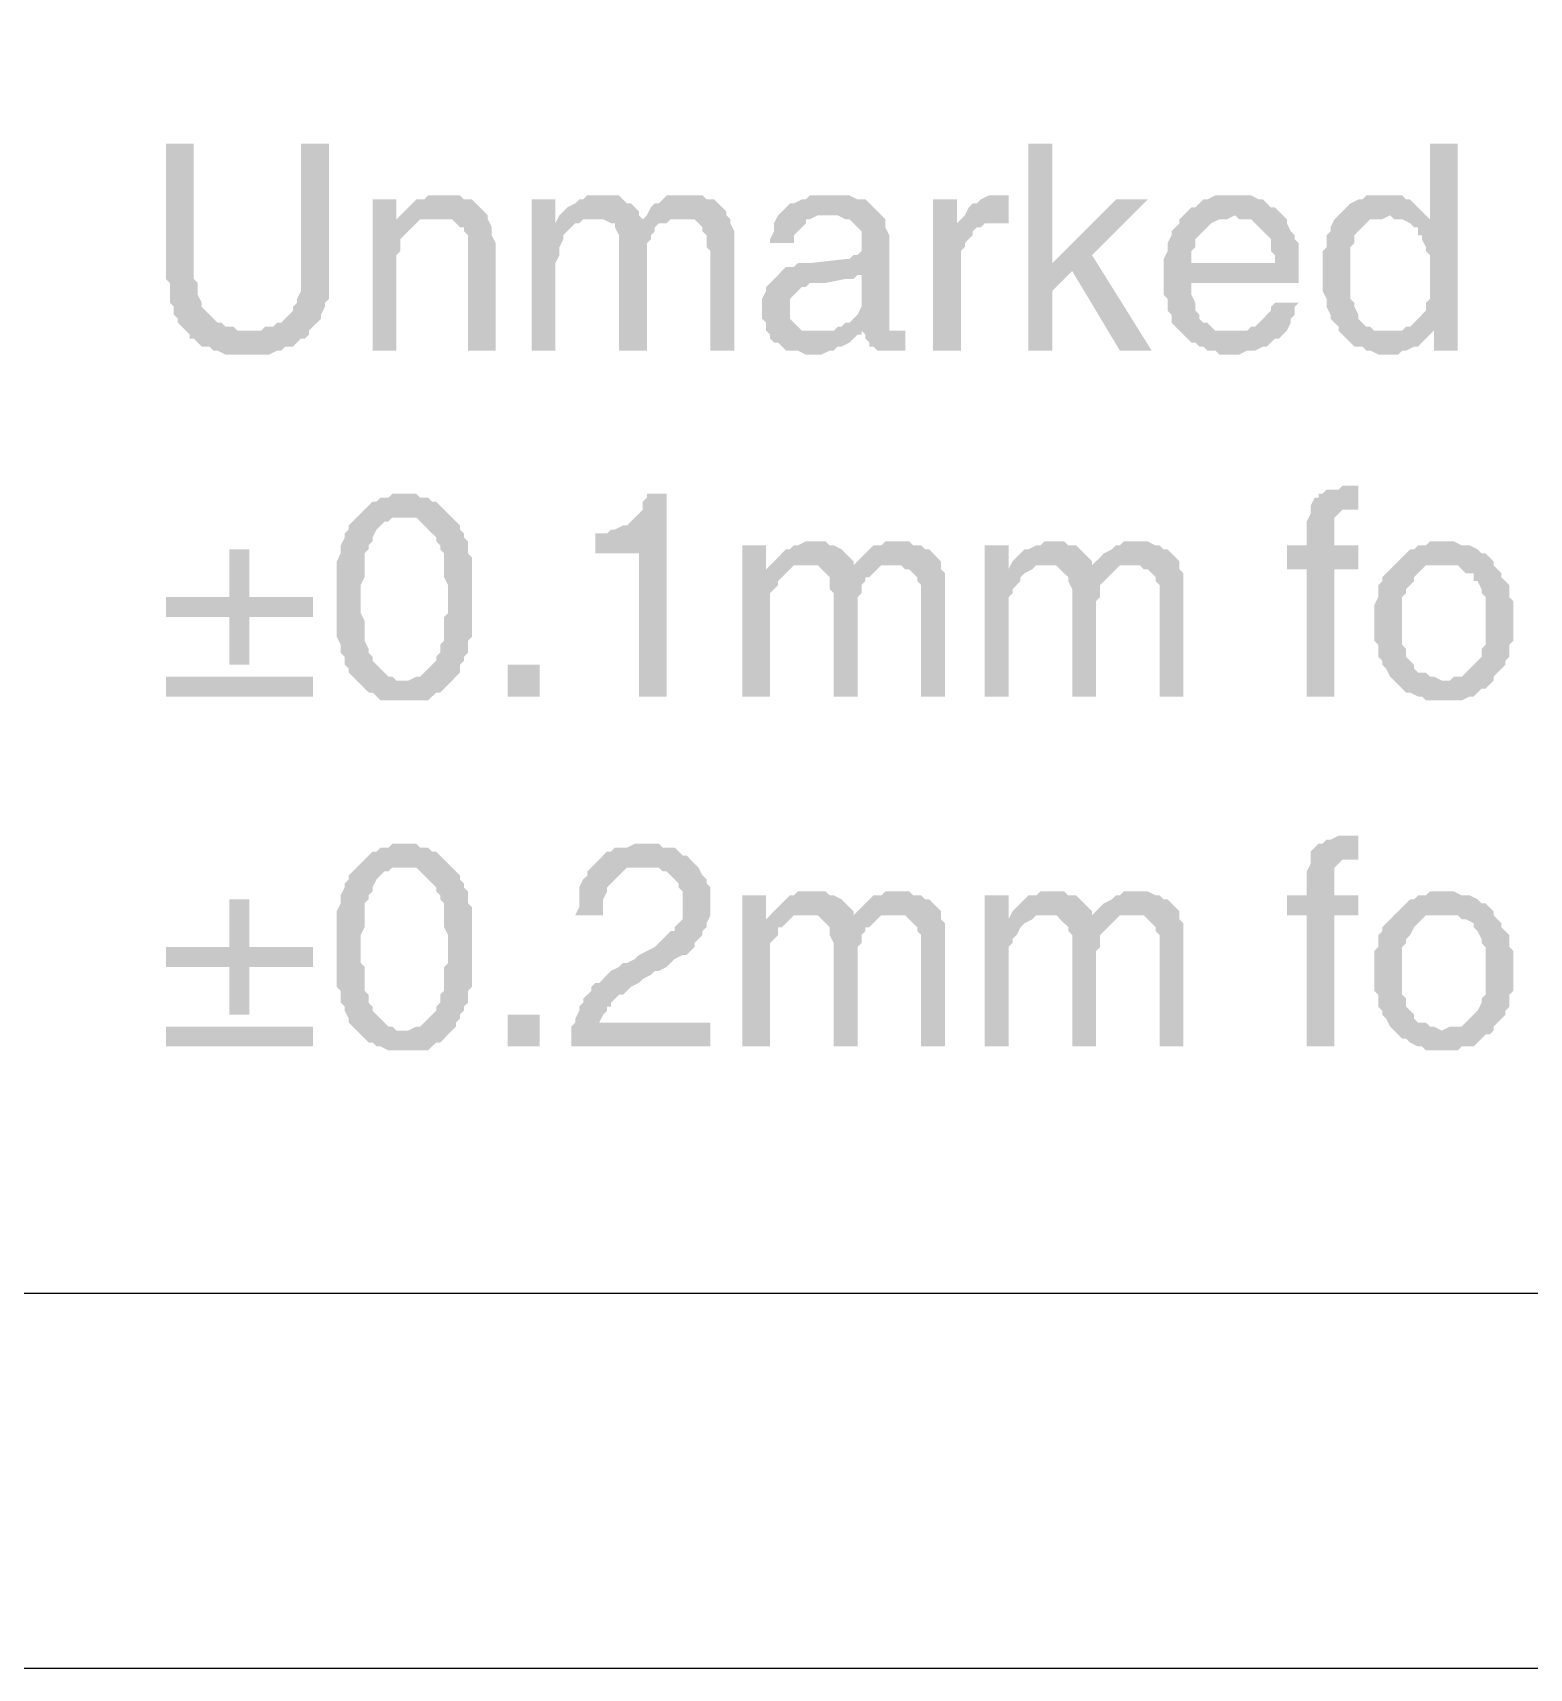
# Model space of a CAD drawing. Header units: inches. Extents: x 3613 to 8393, y -2205 to -794.
# Drawn here: x 6073.14 to 6090.13, y -1864.98 to -1846.42 of the extents above; entities that cross this region are included whole.
import ezdxf

# ---------------------------------------------------------------- set-up
doc = ezdxf.new("R2010")
doc.units = ezdxf.units.IN
doc.header["$MEASUREMENT"] = 0

msp = doc.modelspace()

# ---------------------------------------------------------------- hatches: boundary and pattern name
at = {"transparency": 33554559}
for points in [[(6074.967, -1847.681), (6074.652, -1847.681), (6074.652, -1849.215), (6074.697, -1849.26), (6074.697, -1849.486), (6074.742, -1849.531), (6074.742, -1849.621), (6074.787, -1849.667), (6074.787, -1849.712), (6074.832, -1849.757), (6074.877, -1849.802), (6075.599, -1849.802), (6075.464, -1849.802), (6075.419, -1849.757), (6075.329, -1849.757), (6075.283, -1849.712), (6075.238, -1849.712), (6075.193, -1849.667), (6075.148, -1849.621), (6075.148, -1849.621), (6075.103, -1849.576), (6075.058, -1849.531), (6075.058, -1849.486), (6075.013, -1849.396), (6075.013, -1849.26), (6074.967, -1849.215), (6074.967, -1849.125)], [(6076.502, -1847.681), (6076.186, -1847.681), (6076.186, -1849.351), (6076.141, -1849.441), (6076.141, -1849.486), (6076.096, -1849.531), (6076.096, -1849.576), (6076.051, -1849.621), (6076.006, -1849.667), (6075.96, -1849.712), (6075.915, -1849.712), (6075.87, -1849.757), (6075.78, -1849.757), (6075.735, -1849.802), (6074.877, -1849.802), (6074.922, -1849.847), (6074.922, -1849.892), (6074.967, -1849.892), (6075.013, -1849.937), (6075.058, -1849.983), (6075.148, -1849.983), (6075.193, -1850.028), (6075.238, -1850.028), (6075.329, -1850.073), (6075.825, -1850.073), (6075.915, -1850.028), (6075.96, -1850.028), (6076.006, -1849.983), (6076.096, -1849.983), (6076.141, -1849.937), (6076.186, -1849.892), (6076.231, -1849.892), (6076.276, -1849.847), (6076.276, -1849.802), (6076.321, -1849.757), (6076.367, -1849.712), (6076.412, -1849.667), (6076.412, -1849.621), (6076.457, -1849.531), (6076.457, -1849.486), (6076.502, -1849.441), (6076.502, -1849.17)], [(6084.716, -1847.681), (6084.445, -1847.681), (6084.445, -1850.028), (6084.716, -1850.028), (6084.716, -1849.351), (6084.942, -1849.125), (6084.716, -1849.035)], [(6089.32, -1847.681), (6089.004, -1847.681), (6089.004, -1848.538), (6088.778, -1848.583), (6088.823, -1848.629), (6088.868, -1848.629), (6088.868, -1848.719), (6088.913, -1848.719), (6088.913, -1848.764), (6088.958, -1848.854), (6088.958, -1848.899), (6089.004, -1848.944), (6089.004, -1849.441), (6088.958, -1849.486), (6088.958, -1849.576), (6088.913, -1849.621), (6088.868, -1849.667), (6088.868, -1849.667), (6088.823, -1849.712), (6088.778, -1849.757), (6088.733, -1849.757), (6089.049, -1849.802), (6089.049, -1850.028), (6089.32, -1850.028)], [(6077.766, -1848.267), (6077.63, -1848.267), (6077.585, -1848.313), (6077.495, -1848.313), (6077.45, -1848.358), (6077.405, -1848.403), (6077.359, -1848.448), (6077.314, -1848.493), (6077.269, -1848.538), (6077.495, -1848.583), (6077.54, -1848.538), (6077.721, -1848.538), (6078.307, -1848.493), (6078.262, -1848.448), (6078.217, -1848.403), (6078.217, -1848.403), (6078.172, -1848.358), (6078.127, -1848.313), (6078.036, -1848.313), (6077.991, -1848.267), (6077.856, -1848.267)], [(6079.571, -1848.267), (6079.436, -1848.267), (6079.39, -1848.313), (6079.345, -1848.313), (6079.3, -1848.358), (6079.21, -1848.403), (6079.165, -1848.448), (6079.12, -1848.493), (6079.074, -1848.583), (6079.345, -1848.583), (6079.39, -1848.538), (6079.526, -1848.538), (6080.022, -1848.493), (6080.022, -1848.448), (6079.977, -1848.403), (6079.932, -1848.358), (6079.887, -1848.358), (6079.842, -1848.313), (6079.797, -1848.267), (6079.661, -1848.267)], [(6080.519, -1848.267), (6080.338, -1848.267), (6080.293, -1848.313), (6080.248, -1848.358), (6080.203, -1848.358), (6080.158, -1848.403), (6080.113, -1848.493), (6080.067, -1848.538), (6079.616, -1848.538), (6079.706, -1848.583), (6079.751, -1848.583), (6079.751, -1848.629), (6079.797, -1848.719), (6079.797, -1850.028), (6080.113, -1850.028), (6080.113, -1849.035), (6080.113, -1848.809), (6080.158, -1848.764), (6080.158, -1848.719), (6080.203, -1848.674), (6080.203, -1848.629), (6080.248, -1848.583), (6080.338, -1848.583), (6080.383, -1848.538), (6080.519, -1848.538), (6081.015, -1848.493), (6081.015, -1848.448), (6080.97, -1848.403), (6080.97, -1848.403), (6080.925, -1848.358), (6080.88, -1848.313), (6080.79, -1848.313), (6080.744, -1848.267), (6080.609, -1848.267)], [(6082.234, -1848.267), (6081.963, -1848.267), (6081.918, -1848.313), (6081.873, -1848.313), (6081.782, -1848.358), (6081.737, -1848.358), (6081.692, -1848.403), (6081.692, -1848.403), (6081.647, -1848.448), (6081.602, -1848.493), (6081.557, -1848.583), (6081.557, -1848.674), (6081.512, -1848.764), (6081.512, -1848.809), (6081.782, -1848.809), (6081.782, -1848.719), (6081.828, -1848.674), (6081.873, -1848.629), (6081.918, -1848.583), (6081.918, -1848.538), (6081.963, -1848.538), (6082.053, -1848.493), (6082.775, -1848.493), (6082.73, -1848.448), (6082.685, -1848.403), (6082.64, -1848.358), (6082.595, -1848.313), (6082.505, -1848.313), (6082.414, -1848.267), (6082.279, -1848.267)], [(6084.129, -1848.267), (6083.994, -1848.267), (6083.904, -1848.313), (6083.859, -1848.358), (6083.813, -1848.358), (6083.768, -1848.403), (6083.723, -1848.493), (6083.723, -1848.493), (6083.678, -1848.538), (6084.174, -1848.583), (6084.22, -1848.583), (6084.22, -1848.267), (6084.174, -1848.267)], [(6086.792, -1848.267), (6086.566, -1848.267), (6086.476, -1848.313), (6086.431, -1848.313), (6086.386, -1848.358), (6086.341, -1848.403), (6086.296, -1848.403), (6086.251, -1848.448), (6086.205, -1848.493), (6086.792, -1848.493), (6086.837, -1848.538), (6086.973, -1848.538), (6087.018, -1848.583), (6087.063, -1848.629), (6087.108, -1848.674), (6087.108, -1848.674), (6087.153, -1848.719), (6087.198, -1848.764), (6087.198, -1848.899), (6087.243, -1848.944), (6087.243, -1849.035), (6085.98, -1849.035), (6085.98, -1849.396), (6086.025, -1849.441), (6086.025, -1849.576), (6086.07, -1849.621), (6086.07, -1849.712), (6086.115, -1849.757), (6086.16, -1849.802), (6086.205, -1849.847), (6086.205, -1849.847), (6086.251, -1849.892), (6086.296, -1849.937), (6086.341, -1849.937), (6086.386, -1849.983), (6086.431, -1849.983), (6086.476, -1850.028), (6086.566, -1850.028), (6086.612, -1850.073), (6086.837, -1850.073), (6086.927, -1850.028), (6087.018, -1850.028), (6087.108, -1849.983), (6087.153, -1849.983), (6087.198, -1849.937), (6087.243, -1849.892), (6087.289, -1849.892), (6087.334, -1849.847), (6086.792, -1849.802), (6086.566, -1849.802), (6086.521, -1849.757), (6086.476, -1849.712), (6086.431, -1849.712), (6086.386, -1849.667), (6086.386, -1849.621), (6086.341, -1849.576), (6086.341, -1849.486), (6086.296, -1849.396), (6086.296, -1849.26), (6087.514, -1849.26), (6087.514, -1848.809), (6087.469, -1848.764), (6087.469, -1848.719), (6087.424, -1848.674), (6087.379, -1848.583), (6087.379, -1848.538), (6087.334, -1848.493), (6087.289, -1848.448), (6087.243, -1848.403), (6087.198, -1848.403), (6087.153, -1848.358), (6087.108, -1848.313), (6087.063, -1848.313), (6086.973, -1848.267), (6086.837, -1848.267)], [(6088.507, -1848.267), (6088.281, -1848.267), (6088.236, -1848.313), (6088.191, -1848.313), (6088.101, -1848.358), (6088.056, -1848.403), (6088.011, -1848.448), (6087.966, -1848.493), (6088.552, -1848.493), (6088.597, -1848.538), (6088.688, -1848.538), (6088.778, -1848.583), (6089.004, -1848.538), (6089.004, -1848.538), (6088.958, -1848.493), (6088.913, -1848.448), (6088.868, -1848.403), (6088.823, -1848.358), (6088.778, -1848.313), (6088.733, -1848.313), (6088.688, -1848.267), (6088.552, -1848.267)], [(6077.269, -1848.313), (6076.998, -1848.313), (6076.998, -1850.028), (6077.269, -1850.028), (6077.269, -1849.08), (6077.269, -1848.944), (6077.314, -1848.899), (6077.314, -1848.764), (6077.359, -1848.719), (6077.405, -1848.674), (6077.405, -1848.674), (6077.45, -1848.629), (6077.495, -1848.583), (6077.269, -1848.538)], [(6079.074, -1848.313), (6078.804, -1848.313), (6078.804, -1850.028), (6079.074, -1850.028), (6079.074, -1849.035), (6079.12, -1848.944), (6079.12, -1848.854), (6079.165, -1848.764), (6079.165, -1848.719), (6079.21, -1848.674), (6079.255, -1848.629), (6079.3, -1848.583), (6079.345, -1848.583), (6079.074, -1848.583)], [(6083.633, -1848.313), (6083.362, -1848.313), (6083.362, -1850.028), (6083.678, -1850.028), (6083.678, -1848.899), (6083.723, -1848.854), (6083.723, -1848.809), (6083.768, -1848.764), (6083.813, -1848.719), (6083.813, -1848.674), (6083.859, -1848.629), (6083.904, -1848.629), (6083.633, -1848.583)], [(6085.799, -1848.313), (6085.438, -1848.313), (6084.716, -1849.035), (6084.942, -1849.125), (6085.483, -1850.028), (6085.844, -1850.028), (6085.167, -1848.944)], [(6078.307, -1848.493), (6077.721, -1848.538), (6077.901, -1848.538), (6077.946, -1848.583), (6077.991, -1848.629), (6078.036, -1848.629), (6078.036, -1848.674), (6078.082, -1848.719), (6078.082, -1850.028), (6078.398, -1850.028), (6078.398, -1848.809), (6078.352, -1848.719), (6078.352, -1848.629), (6078.307, -1848.538)], [(6081.015, -1848.493), (6080.519, -1848.538), (6080.654, -1848.538), (6080.699, -1848.583), (6080.744, -1848.629), (6080.744, -1848.674), (6080.79, -1848.719), (6080.79, -1848.854), (6080.835, -1848.899), (6080.835, -1850.028), (6081.105, -1850.028), (6081.105, -1848.809), (6081.105, -1848.674), (6081.06, -1848.583), (6081.06, -1848.538)], [(6082.775, -1848.493), (6082.189, -1848.493), (6082.279, -1848.493), (6082.369, -1848.538), (6082.414, -1848.538), (6082.459, -1848.583), (6082.505, -1848.629), (6082.55, -1848.674), (6082.55, -1848.899), (6082.505, -1848.944), (6082.459, -1848.944), (6082.414, -1848.99), (6082.369, -1848.99), (6081.963, -1849.035), (6081.828, -1849.035), (6081.782, -1849.08), (6081.692, -1849.08), (6081.647, -1849.125), (6082.55, -1849.17), (6082.55, -1849.441), (6082.55, -1849.531), (6082.505, -1849.621), (6082.459, -1849.667), (6082.414, -1849.712), (6082.369, -1849.712), (6082.324, -1849.757), (6082.279, -1849.757), (6082.234, -1849.802), (6082.008, -1849.802), (6081.512, -1849.847), (6081.512, -1849.892), (6081.557, -1849.937), (6081.602, -1849.937), (6081.647, -1849.983), (6081.692, -1850.028), (6081.828, -1850.028), (6081.918, -1850.073), (6082.098, -1850.073), (6082.189, -1850.028), (6082.234, -1850.028), (6082.279, -1849.983), (6082.324, -1849.983), (6082.414, -1849.937), (6082.459, -1849.892), (6082.505, -1849.847), (6082.55, -1849.847), (6082.55, -1849.802), (6082.866, -1849.802), (6082.866, -1848.719), (6082.82, -1848.629), (6082.82, -1848.538)], [(6083.678, -1848.538), (6083.633, -1848.583), (6083.904, -1848.629), (6083.949, -1848.583), (6084.174, -1848.583)], [(6086.205, -1848.493), (6086.16, -1848.538), (6086.16, -1848.583), (6086.115, -1848.629), (6086.07, -1848.674), (6086.07, -1848.719), (6086.025, -1848.809), (6086.025, -1848.899), (6085.98, -1848.99), (6085.98, -1849.035), (6086.296, -1849.035), (6086.296, -1848.899), (6086.341, -1848.854), (6086.341, -1848.764), (6086.386, -1848.719), (6086.431, -1848.674), (6086.431, -1848.674), (6086.476, -1848.629), (6086.521, -1848.583), (6086.612, -1848.538), (6086.702, -1848.538), (6086.792, -1848.493)], [(6087.966, -1848.493), (6087.92, -1848.538), (6087.875, -1848.629), (6087.875, -1848.674), (6087.83, -1848.719), (6087.83, -1848.854), (6087.785, -1848.899), (6087.785, -1849.351), (6087.83, -1849.441), (6087.83, -1849.531), (6087.875, -1849.621), (6087.875, -1849.667), (6087.92, -1849.712), (6087.966, -1849.757), (6087.966, -1849.802), (6088.011, -1849.847), (6088.056, -1849.892), (6088.101, -1849.937), (6088.146, -1849.983), (6088.236, -1849.983), (6088.281, -1850.028), (6088.327, -1850.028), (6088.417, -1850.073), (6088.643, -1850.073), (6088.688, -1850.028), (6088.733, -1850.028), (6088.823, -1849.983), (6088.868, -1849.983), (6088.913, -1849.937), (6088.958, -1849.892), (6089.004, -1849.847), (6088.552, -1849.802), (6088.372, -1849.802), (6088.327, -1849.757), (6088.281, -1849.757), (6088.236, -1849.712), (6088.191, -1849.667), (6088.191, -1849.621), (6088.146, -1849.531), (6088.146, -1849.486), (6088.101, -1849.441), (6088.101, -1848.854), (6088.146, -1848.809), (6088.146, -1848.719), (6088.191, -1848.674), (6088.191, -1848.674), (6088.236, -1848.629), (6088.281, -1848.583), (6088.327, -1848.538), (6088.462, -1848.538), (6088.552, -1848.493)], [(6081.647, -1849.125), (6081.602, -1849.17), (6081.557, -1849.215), (6081.557, -1849.215), (6081.512, -1849.26), (6081.467, -1849.306), (6081.467, -1849.351), (6081.421, -1849.441), (6081.421, -1849.576), (6081.421, -1849.667), (6081.467, -1849.712), (6081.467, -1849.802), (6081.512, -1849.847), (6082.008, -1849.802), (6081.873, -1849.802), (6081.828, -1849.757), (6081.782, -1849.712), (6081.737, -1849.667), (6081.737, -1849.441), (6081.782, -1849.396), (6081.828, -1849.351), (6081.873, -1849.306), (6081.918, -1849.306), (6081.963, -1849.26), (6082.143, -1849.26), (6082.369, -1849.215), (6082.459, -1849.215), (6082.505, -1849.17), (6082.55, -1849.17)], [(6087.514, -1849.486), (6087.243, -1849.486), (6087.198, -1849.531), (6087.198, -1849.576), (6087.153, -1849.621), (6087.108, -1849.667), (6087.063, -1849.712), (6087.018, -1849.757), (6086.973, -1849.757), (6086.927, -1849.802), (6086.792, -1849.802), (6087.334, -1849.847), (6087.379, -1849.802), (6087.424, -1849.712), (6087.424, -1849.667), (6087.469, -1849.621), (6087.469, -1849.531)], [(6082.866, -1849.802), (6082.55, -1849.802), (6082.595, -1849.847), (6082.956, -1849.802), (6082.956, -1849.802)], [(6083.046, -1849.802), (6082.956, -1849.802), (6082.595, -1849.847), (6082.595, -1849.892), (6082.64, -1849.937), (6082.64, -1849.983), (6082.685, -1849.983), (6082.73, -1850.028), (6083.046, -1850.028)], [(6088.733, -1849.757), (6088.688, -1849.802), (6088.552, -1849.802), (6089.004, -1849.847), (6089.049, -1849.802)], [(6088.056, -1851.562), (6088.011, -1851.562), (6087.966, -1851.607), (6087.83, -1851.607), (6087.785, -1851.652), (6087.74, -1851.652), (6087.74, -1851.698), (6087.695, -1851.698), (6087.65, -1851.788), (6087.65, -1851.833), (6088.191, -1851.833), (6088.191, -1851.562)], [(6077.359, -1851.652), (6077.224, -1851.652), (6077.179, -1851.698), (6077.089, -1851.698), (6077.044, -1851.743), (6076.998, -1851.743), (6076.953, -1851.788), (6076.908, -1851.833), (6076.863, -1851.878), (6076.818, -1851.923), (6077.495, -1851.923), (6077.54, -1851.968), (6077.585, -1852.013), (6077.63, -1852.059), (6077.675, -1852.104), (6077.721, -1852.149), (6077.721, -1852.194), (6077.766, -1852.239), (6077.766, -1852.284), (6077.811, -1852.329), (6077.811, -1852.6), (6077.856, -1852.69), (6077.856, -1853.006), (6077.811, -1853.051), (6077.811, -1853.322), (6077.766, -1853.367), (6077.766, -1853.458), (6077.721, -1853.503), (6077.721, -1853.548), (6077.721, -1853.548), (6077.675, -1853.593), (6077.63, -1853.638), (6077.585, -1853.683), (6077.54, -1853.728), (6077.495, -1853.728), (6077.405, -1853.774), (6076.818, -1853.774), (6076.863, -1853.819), (6076.908, -1853.864), (6076.953, -1853.909), (6076.998, -1853.909), (6077.044, -1853.954), (6077.089, -1853.999), (6077.63, -1853.999), (6077.675, -1853.954), (6077.721, -1853.909), (6077.766, -1853.909), (6077.811, -1853.864), (6077.856, -1853.819), (6077.901, -1853.774), (6077.946, -1853.728), (6077.946, -1853.728), (6077.991, -1853.683), (6077.991, -1853.593), (6078.036, -1853.548), (6078.036, -1853.503), (6078.082, -1853.458), (6078.082, -1853.322), (6078.127, -1853.277), (6078.127, -1852.826), (6078.127, -1852.375), (6078.082, -1852.329), (6078.082, -1852.194), (6078.036, -1852.149), (6078.036, -1852.104), (6077.991, -1852.059), (6077.991, -1852.013), (6077.946, -1851.968), (6077.946, -1851.968), (6077.901, -1851.923), (6077.856, -1851.878), (6077.811, -1851.833), (6077.766, -1851.788), (6077.721, -1851.743), (6077.675, -1851.743), (6077.63, -1851.698), (6077.54, -1851.698), (6077.495, -1851.652), (6077.405, -1851.652)], [(6080.338, -1851.652), (6080.113, -1851.652), (6080.113, -1851.698), (6080.067, -1851.743), (6080.067, -1851.833), (6080.022, -1851.878), (6079.977, -1851.923), (6079.932, -1851.968), (6079.887, -1852.013), (6079.842, -1852.013), (6079.751, -1852.059), (6079.706, -1852.059), (6079.661, -1852.104), (6079.526, -1852.104), (6079.526, -1852.329), (6080.022, -1852.329), (6080.022, -1853.954), (6080.338, -1853.954)], [(6076.818, -1851.923), (6076.773, -1851.968), (6076.773, -1851.968), (6076.728, -1852.013), (6076.728, -1852.059), (6076.682, -1852.104), (6076.682, -1852.149), (6076.637, -1852.239), (6076.637, -1852.329), (6076.592, -1852.42), (6076.592, -1853.277), (6076.637, -1853.367), (6076.637, -1853.458), (6076.682, -1853.503), (6076.682, -1853.593), (6076.728, -1853.638), (6076.728, -1853.683), (6076.773, -1853.728), (6076.818, -1853.774), (6077.359, -1853.774), (6077.269, -1853.774), (6077.224, -1853.728), (6077.179, -1853.728), (6077.134, -1853.683), (6077.089, -1853.638), (6077.044, -1853.593), (6076.998, -1853.548), (6076.998, -1853.503), (6076.953, -1853.458), (6076.953, -1853.413), (6076.908, -1853.322), (6076.908, -1853.097), (6076.863, -1853.006), (6076.863, -1852.69), (6076.908, -1852.6), (6076.908, -1852.329), (6076.953, -1852.284), (6076.953, -1852.239), (6076.998, -1852.194), (6076.998, -1852.149), (6076.998, -1852.149), (6077.044, -1852.059), (6077.089, -1852.013), (6077.134, -1851.968), (6077.179, -1851.968), (6077.224, -1851.923), (6077.359, -1851.923)], [(6087.65, -1851.833), (6087.65, -1851.878), (6087.604, -1851.968), (6087.604, -1852.239), (6087.379, -1852.239), (6087.379, -1852.51), (6087.604, -1852.51), (6087.604, -1853.954), (6087.92, -1853.954), (6087.92, -1852.51), (6088.191, -1852.51), (6088.191, -1852.239), (6087.92, -1852.239), (6087.92, -1851.923), (6087.966, -1851.878), (6087.966, -1851.878), (6088.011, -1851.833), (6088.101, -1851.833)], [(6075.599, -1852.284), (6075.374, -1852.284), (6075.374, -1852.826), (6074.652, -1852.826), (6074.652, -1853.051), (6075.374, -1853.051), (6075.374, -1853.593), (6075.599, -1853.593), (6075.599, -1853.051), (6076.321, -1853.051), (6076.321, -1852.826), (6075.599, -1852.826)], [(6081.467, -1852.239), (6081.196, -1852.239), (6081.196, -1853.954), (6081.512, -1853.954), (6081.512, -1852.781), (6081.557, -1852.736), (6081.602, -1852.69), (6081.602, -1852.645), (6081.647, -1852.6), (6081.692, -1852.555), (6081.737, -1852.51), (6081.467, -1852.51)], [(6082.008, -1852.194), (6081.918, -1852.194), (6081.828, -1852.239), (6081.782, -1852.239), (6081.737, -1852.284), (6081.692, -1852.284), (6081.647, -1852.329), (6081.602, -1852.375), (6081.557, -1852.42), (6081.467, -1852.51), (6081.737, -1852.51), (6081.782, -1852.465), (6081.918, -1852.465), (6082.459, -1852.42), (6082.414, -1852.375), (6082.369, -1852.329), (6082.369, -1852.329), (6082.324, -1852.284), (6082.234, -1852.239), (6082.189, -1852.239), (6082.143, -1852.194), (6082.053, -1852.194)], [(6082.956, -1852.194), (6082.82, -1852.194), (6082.775, -1852.239), (6082.685, -1852.239), (6082.64, -1852.284), (6082.595, -1852.329), (6082.55, -1852.375), (6082.505, -1852.42), (6082.459, -1852.465), (6082.053, -1852.465), (6082.098, -1852.51), (6082.143, -1852.555), (6082.143, -1852.555), (6082.189, -1852.6), (6082.189, -1852.736), (6082.234, -1852.781), (6082.234, -1853.954), (6082.505, -1853.954), (6082.505, -1852.826), (6082.55, -1852.781), (6082.55, -1852.69), (6082.595, -1852.645), (6082.595, -1852.6), (6082.64, -1852.6), (6082.685, -1852.555), (6082.73, -1852.51), (6082.775, -1852.465), (6082.911, -1852.465), (6083.452, -1852.42), (6083.407, -1852.375), (6083.362, -1852.329), (6083.362, -1852.329), (6083.317, -1852.284), (6083.272, -1852.284), (6083.227, -1852.239), (6083.136, -1852.239), (6083.091, -1852.194), (6083.001, -1852.194)], [(6084.22, -1852.239), (6083.949, -1852.239), (6083.949, -1853.954), (6084.22, -1853.954), (6084.22, -1852.826), (6084.265, -1852.781), (6084.265, -1852.736), (6084.31, -1852.69), (6084.355, -1852.645), (6084.355, -1852.6), (6084.4, -1852.555), (6084.49, -1852.51), (6084.22, -1852.51)], [(6084.716, -1852.194), (6084.626, -1852.194), (6084.581, -1852.239), (6084.535, -1852.239), (6084.445, -1852.284), (6084.4, -1852.284), (6084.355, -1852.329), (6084.31, -1852.375), (6084.265, -1852.42), (6084.22, -1852.51), (6084.49, -1852.51), (6084.535, -1852.465), (6084.671, -1852.465), (6085.167, -1852.42), (6085.122, -1852.375), (6085.077, -1852.329), (6085.077, -1852.329), (6085.032, -1852.284), (6084.987, -1852.239), (6084.897, -1852.239), (6084.851, -1852.194), (6084.806, -1852.194)], [(6085.664, -1852.194), (6085.528, -1852.194), (6085.483, -1852.239), (6085.438, -1852.239), (6085.393, -1852.284), (6085.303, -1852.329), (6085.258, -1852.375), (6085.212, -1852.42), (6085.167, -1852.465), (6084.761, -1852.465), (6084.806, -1852.51), (6084.851, -1852.555), (6084.851, -1852.555), (6084.897, -1852.6), (6084.897, -1852.645), (6084.942, -1852.736), (6084.942, -1853.954), (6085.212, -1853.954), (6085.212, -1852.871), (6085.258, -1852.826), (6085.258, -1852.69), (6085.303, -1852.645), (6085.348, -1852.6), (6085.348, -1852.6), (6085.393, -1852.555), (6085.438, -1852.51), (6085.483, -1852.465), (6085.619, -1852.465), (6086.16, -1852.42), (6086.115, -1852.375), (6086.07, -1852.329), (6086.07, -1852.329), (6086.025, -1852.284), (6085.98, -1852.284), (6085.935, -1852.239), (6085.889, -1852.239), (6085.799, -1852.194), (6085.754, -1852.194)], [(6089.139, -1852.194), (6089.004, -1852.194), (6088.958, -1852.239), (6088.868, -1852.239), (6088.823, -1852.284), (6088.778, -1852.284), (6088.733, -1852.329), (6088.688, -1852.375), (6088.643, -1852.42), (6088.597, -1852.465), (6088.597, -1852.465), (6088.552, -1852.51), (6088.507, -1852.555), (6088.462, -1852.6), (6088.462, -1852.645), (6088.417, -1852.69), (6088.417, -1852.826), (6088.372, -1852.916), (6088.372, -1853.097), (6088.372, -1853.322), (6088.417, -1853.367), (6088.417, -1853.503), (6088.462, -1853.548), (6088.462, -1853.593), (6088.507, -1853.638), (6088.552, -1853.728), (6088.597, -1853.774), (6089.139, -1853.774), (6089.049, -1853.728), (6089.004, -1853.728), (6088.958, -1853.683), (6088.868, -1853.683), (6088.823, -1853.638), (6088.823, -1853.593), (6088.778, -1853.548), (6088.733, -1853.503), (6088.733, -1853.413), (6088.688, -1853.367), (6088.688, -1852.826), (6088.733, -1852.781), (6088.733, -1852.736), (6088.778, -1852.69), (6088.823, -1852.645), (6088.823, -1852.6), (6088.868, -1852.555), (6088.913, -1852.51), (6088.958, -1852.465), (6089.139, -1852.465), (6089.726, -1852.42), (6089.681, -1852.375), (6089.635, -1852.329), (6089.59, -1852.329), (6089.545, -1852.284), (6089.455, -1852.239), (6089.365, -1852.239), (6089.274, -1852.194), (6089.229, -1852.194)], [(6083.452, -1852.42), (6082.911, -1852.465), (6083.001, -1852.465), (6083.046, -1852.51), (6083.091, -1852.51), (6083.136, -1852.555), (6083.182, -1852.6), (6083.182, -1852.645), (6083.227, -1852.69), (6083.227, -1853.954), (6083.497, -1853.954), (6083.497, -1852.555), (6083.452, -1852.51)], [(6086.16, -1852.42), (6085.619, -1852.465), (6085.709, -1852.465), (6085.754, -1852.51), (6085.799, -1852.51), (6085.844, -1852.555), (6085.889, -1852.6), (6085.889, -1852.645), (6085.935, -1852.69), (6085.935, -1853.954), (6086.205, -1853.954), (6086.205, -1852.555), (6086.16, -1852.51)], [(6089.726, -1852.42), (6089.139, -1852.465), (6089.32, -1852.465), (6089.365, -1852.51), (6089.41, -1852.555), (6089.5, -1852.555), (6089.5, -1852.645), (6089.545, -1852.645), (6089.59, -1852.736), (6089.59, -1852.781), (6089.635, -1852.826), (6089.635, -1853.367), (6089.59, -1853.413), (6089.59, -1853.503), (6089.545, -1853.548), (6089.5, -1853.593), (6089.5, -1853.593), (6089.455, -1853.638), (6089.41, -1853.683), (6089.365, -1853.728), (6089.274, -1853.728), (6089.229, -1853.774), (6088.597, -1853.774), (6088.643, -1853.819), (6088.688, -1853.864), (6088.733, -1853.909), (6088.778, -1853.909), (6088.868, -1853.954), (6088.913, -1853.954), (6088.958, -1853.999), (6089.365, -1853.999), (6089.455, -1853.954), (6089.5, -1853.954), (6089.545, -1853.909), (6089.59, -1853.864), (6089.635, -1853.864), (6089.681, -1853.819), (6089.726, -1853.774), (6089.726, -1853.728), (6089.771, -1853.683), (6089.816, -1853.638), (6089.861, -1853.593), (6089.861, -1853.548), (6089.906, -1853.503), (6089.906, -1853.367), (6089.951, -1853.322), (6089.951, -1853.097), (6089.951, -1852.871), (6089.906, -1852.826), (6089.906, -1852.69), (6089.861, -1852.645), (6089.816, -1852.6), (6089.816, -1852.555), (6089.771, -1852.51), (6089.726, -1852.465)], [(6078.894, -1853.954), (6078.894, -1853.593), (6078.533, -1853.593), (6078.533, -1853.954)], [(6076.321, -1853.954), (6076.321, -1853.728), (6074.652, -1853.728), (6074.652, -1853.954)], [(6077.359, -1855.624), (6077.224, -1855.624), (6077.179, -1855.669), (6077.089, -1855.669), (6077.044, -1855.714), (6076.998, -1855.714), (6076.953, -1855.759), (6076.908, -1855.805), (6076.863, -1855.85), (6076.818, -1855.895), (6077.495, -1855.895), (6077.54, -1855.94), (6077.585, -1855.985), (6077.63, -1856.03), (6077.675, -1856.075), (6077.721, -1856.12), (6077.721, -1856.166), (6077.766, -1856.211), (6077.766, -1856.256), (6077.811, -1856.301), (6077.811, -1856.572), (6077.856, -1856.662), (6077.856, -1856.978), (6077.811, -1857.023), (6077.811, -1857.294), (6077.766, -1857.339), (6077.766, -1857.429), (6077.721, -1857.474), (6077.721, -1857.52), (6077.721, -1857.52), (6077.675, -1857.565), (6077.63, -1857.61), (6077.585, -1857.655), (6077.54, -1857.7), (6077.495, -1857.7), (6077.405, -1857.745), (6076.818, -1857.745), (6076.863, -1857.79), (6076.908, -1857.836), (6076.953, -1857.881), (6076.998, -1857.881), (6077.044, -1857.926), (6077.089, -1857.926), (6077.179, -1857.971), (6077.63, -1857.971), (6077.675, -1857.926), (6077.721, -1857.881), (6077.766, -1857.881), (6077.811, -1857.836), (6077.856, -1857.79), (6077.901, -1857.745), (6077.946, -1857.7), (6077.946, -1857.655), (6077.991, -1857.61), (6077.991, -1857.565), (6078.036, -1857.52), (6078.036, -1857.474), (6078.082, -1857.429), (6078.082, -1857.294), (6078.127, -1857.249), (6078.127, -1856.797), (6078.127, -1856.346), (6078.082, -1856.301), (6078.082, -1856.166), (6078.036, -1856.12), (6078.036, -1856.075), (6077.991, -1856.03), (6077.991, -1855.985), (6077.946, -1855.94), (6077.946, -1855.94), (6077.901, -1855.895), (6077.856, -1855.85), (6077.811, -1855.805), (6077.766, -1855.759), (6077.721, -1855.714), (6077.675, -1855.714), (6077.63, -1855.669), (6077.54, -1855.669), (6077.495, -1855.624), (6077.405, -1855.624)], [(6080.113, -1855.624), (6079.977, -1855.624), (6079.887, -1855.669), (6079.751, -1855.669), (6079.706, -1855.714), (6079.661, -1855.714), (6079.616, -1855.759), (6079.571, -1855.805), (6079.526, -1855.85), (6079.526, -1855.85), (6079.481, -1855.895), (6079.436, -1855.94), (6079.436, -1855.985), (6079.39, -1856.03), (6079.345, -1856.12), (6079.345, -1856.346), (6079.3, -1856.436), (6079.616, -1856.436), (6079.616, -1856.256), (6079.661, -1856.166), (6079.661, -1856.12), (6079.706, -1856.075), (6079.751, -1856.03), (6079.797, -1855.985), (6079.842, -1855.94), (6079.887, -1855.895), (6080.067, -1855.895), (6080.654, -1855.85), (6080.609, -1855.805), (6080.564, -1855.759), (6080.519, -1855.759), (6080.474, -1855.714), (6080.428, -1855.669), (6080.293, -1855.669), (6080.248, -1855.624), (6080.158, -1855.624)], [(6088.056, -1855.534), (6087.966, -1855.534), (6087.875, -1855.579), (6087.83, -1855.579), (6087.785, -1855.624), (6087.74, -1855.624), (6087.695, -1855.669), (6087.65, -1855.714), (6087.65, -1855.805), (6088.191, -1855.805), (6088.191, -1855.534)], [(6080.654, -1855.85), (6080.067, -1855.895), (6080.248, -1855.895), (6080.293, -1855.94), (6080.338, -1855.94), (6080.383, -1855.985), (6080.428, -1856.03), (6080.474, -1856.075), (6080.474, -1856.12), (6080.519, -1856.166), (6080.519, -1856.482), (6080.474, -1856.527), (6080.428, -1856.572), (6080.428, -1856.617), (6080.383, -1856.617), (6080.338, -1856.662), (6080.293, -1856.707), (6080.248, -1856.752), (6080.203, -1856.797), (6080.113, -1856.843), (6080.113, -1856.843), (6080.022, -1856.888), (6079.977, -1856.933), (6079.887, -1856.978), (6079.842, -1856.978), (6079.797, -1857.023), (6079.706, -1857.068), (6079.661, -1857.113), (6079.616, -1857.159), (6079.571, -1857.204), (6079.526, -1857.204), (6079.481, -1857.249), (6079.481, -1857.294), (6079.436, -1857.339), (6079.39, -1857.384), (6079.39, -1857.429), (6079.345, -1857.474), (6079.345, -1857.52), (6079.3, -1857.61), (6079.3, -1857.655), (6079.255, -1857.7), (6079.255, -1857.926), (6080.835, -1857.926), (6080.835, -1857.655), (6079.571, -1857.655), (6079.616, -1857.565), (6079.661, -1857.52), (6079.661, -1857.474), (6079.706, -1857.474), (6079.706, -1857.429), (6079.751, -1857.384), (6079.797, -1857.339), (6079.842, -1857.339), (6079.887, -1857.294), (6079.932, -1857.249), (6080.022, -1857.204), (6080.067, -1857.159), (6080.158, -1857.113), (6080.203, -1857.068), (6080.248, -1857.068), (6080.338, -1857.023), (6080.383, -1856.978), (6080.428, -1856.933), (6080.519, -1856.888), (6080.564, -1856.888), (6080.609, -1856.843), (6080.654, -1856.797), (6080.654, -1856.752), (6080.699, -1856.707), (6080.744, -1856.662), (6080.744, -1856.617), (6080.79, -1856.572), (6080.79, -1856.527), (6080.835, -1856.436), (6080.835, -1856.12), (6080.79, -1856.075), (6080.79, -1856.03), (6080.744, -1855.985), (6080.699, -1855.895)], [(6087.65, -1855.805), (6087.65, -1855.85), (6087.604, -1855.94), (6087.604, -1856.211), (6087.379, -1856.211), (6087.379, -1856.436), (6087.604, -1856.436), (6087.604, -1857.926), (6087.92, -1857.926), (6087.92, -1856.436), (6088.191, -1856.436), (6088.191, -1856.211), (6087.92, -1856.211), (6087.92, -1855.895), (6087.966, -1855.85), (6087.966, -1855.85), (6088.011, -1855.805), (6088.101, -1855.805)], [(6076.818, -1855.895), (6076.773, -1855.94), (6076.773, -1855.94), (6076.728, -1855.985), (6076.728, -1856.03), (6076.682, -1856.075), (6076.682, -1856.12), (6076.637, -1856.211), (6076.637, -1856.301), (6076.592, -1856.391), (6076.592, -1857.249), (6076.637, -1857.294), (6076.637, -1857.429), (6076.682, -1857.474), (6076.682, -1857.52), (6076.728, -1857.61), (6076.728, -1857.655), (6076.773, -1857.7), (6076.818, -1857.745), (6077.359, -1857.745), (6077.269, -1857.745), (6077.224, -1857.7), (6077.179, -1857.7), (6077.134, -1857.655), (6077.089, -1857.61), (6077.044, -1857.565), (6076.998, -1857.52), (6076.998, -1857.474), (6076.953, -1857.429), (6076.953, -1857.339), (6076.908, -1857.294), (6076.908, -1857.023), (6076.863, -1856.978), (6076.863, -1856.662), (6076.908, -1856.572), (6076.908, -1856.301), (6076.953, -1856.256), (6076.953, -1856.211), (6076.998, -1856.166), (6076.998, -1856.12), (6076.998, -1856.12), (6077.044, -1856.03), (6077.089, -1855.985), (6077.134, -1855.94), (6077.179, -1855.94), (6077.224, -1855.895), (6077.359, -1855.895)], [(6081.467, -1856.211), (6081.196, -1856.211), (6081.196, -1857.926), (6081.512, -1857.926), (6081.512, -1856.752), (6081.557, -1856.707), (6081.602, -1856.662), (6081.602, -1856.572), (6081.647, -1856.572), (6081.692, -1856.527), (6081.737, -1856.482), (6081.467, -1856.482)], [(6082.008, -1856.166), (6081.828, -1856.166), (6081.782, -1856.211), (6081.737, -1856.211), (6081.692, -1856.256), (6081.647, -1856.301), (6081.602, -1856.346), (6081.557, -1856.391), (6081.467, -1856.482), (6081.737, -1856.482), (6081.782, -1856.436), (6081.918, -1856.436), (6082.459, -1856.391), (6082.414, -1856.346), (6082.369, -1856.301), (6082.369, -1856.301), (6082.324, -1856.256), (6082.234, -1856.211), (6082.189, -1856.211), (6082.143, -1856.166), (6082.053, -1856.166)], [(6082.956, -1856.166), (6082.82, -1856.166), (6082.775, -1856.211), (6082.685, -1856.211), (6082.64, -1856.256), (6082.595, -1856.301), (6082.55, -1856.346), (6082.505, -1856.391), (6082.459, -1856.436), (6082.053, -1856.436), (6082.098, -1856.482), (6082.143, -1856.527), (6082.143, -1856.527), (6082.189, -1856.572), (6082.189, -1856.662), (6082.234, -1856.752), (6082.234, -1857.926), (6082.505, -1857.926), (6082.505, -1856.797), (6082.55, -1856.752), (6082.55, -1856.662), (6082.595, -1856.617), (6082.595, -1856.572), (6082.64, -1856.572), (6082.685, -1856.527), (6082.73, -1856.482), (6082.775, -1856.436), (6082.911, -1856.436), (6083.452, -1856.391), (6083.407, -1856.346), (6083.362, -1856.301), (6083.362, -1856.301), (6083.317, -1856.256), (6083.272, -1856.256), (6083.227, -1856.211), (6083.136, -1856.211), (6083.091, -1856.166), (6083.001, -1856.166)], [(6084.22, -1856.211), (6083.949, -1856.211), (6083.949, -1857.926), (6084.22, -1857.926), (6084.22, -1856.797), (6084.265, -1856.752), (6084.265, -1856.707), (6084.31, -1856.662), (6084.355, -1856.572), (6084.355, -1856.572), (6084.4, -1856.527), (6084.49, -1856.482), (6084.22, -1856.482)], [(6084.716, -1856.166), (6084.581, -1856.166), (6084.535, -1856.211), (6084.445, -1856.211), (6084.4, -1856.256), (6084.355, -1856.301), (6084.31, -1856.346), (6084.265, -1856.391), (6084.22, -1856.482), (6084.49, -1856.482), (6084.535, -1856.436), (6084.671, -1856.436), (6085.167, -1856.391), (6085.122, -1856.346), (6085.077, -1856.301), (6085.077, -1856.301), (6085.032, -1856.256), (6084.987, -1856.211), (6084.897, -1856.211), (6084.851, -1856.166), (6084.806, -1856.166)], [(6085.664, -1856.166), (6085.528, -1856.166), (6085.483, -1856.211), (6085.438, -1856.211), (6085.393, -1856.256), (6085.303, -1856.301), (6085.258, -1856.346), (6085.212, -1856.391), (6085.167, -1856.436), (6084.761, -1856.436), (6084.806, -1856.482), (6084.851, -1856.527), (6084.851, -1856.527), (6084.897, -1856.572), (6084.897, -1856.617), (6084.942, -1856.662), (6084.942, -1857.926), (6085.212, -1857.926), (6085.212, -1856.843), (6085.258, -1856.797), (6085.258, -1856.662), (6085.303, -1856.617), (6085.348, -1856.572), (6085.348, -1856.572), (6085.393, -1856.527), (6085.438, -1856.482), (6085.483, -1856.436), (6085.619, -1856.436), (6086.16, -1856.391), (6086.115, -1856.346), (6086.07, -1856.301), (6086.07, -1856.301), (6086.025, -1856.256), (6085.98, -1856.256), (6085.935, -1856.211), (6085.889, -1856.211), (6085.799, -1856.166), (6085.754, -1856.166)], [(6089.139, -1856.166), (6089.004, -1856.166), (6088.958, -1856.211), (6088.868, -1856.211), (6088.823, -1856.256), (6088.778, -1856.256), (6088.733, -1856.301), (6088.688, -1856.346), (6088.643, -1856.391), (6088.597, -1856.436), (6088.597, -1856.436), (6088.552, -1856.482), (6088.507, -1856.527), (6088.462, -1856.572), (6088.462, -1856.617), (6088.417, -1856.662), (6088.417, -1856.797), (6088.372, -1856.843), (6088.372, -1857.068), (6088.372, -1857.294), (6088.417, -1857.339), (6088.417, -1857.474), (6088.462, -1857.52), (6088.462, -1857.565), (6088.507, -1857.61), (6088.552, -1857.7), (6088.597, -1857.745), (6089.139, -1857.745), (6089.049, -1857.7), (6089.004, -1857.7), (6088.958, -1857.655), (6088.868, -1857.655), (6088.823, -1857.61), (6088.823, -1857.565), (6088.778, -1857.52), (6088.733, -1857.474), (6088.733, -1857.384), (6088.688, -1857.339), (6088.688, -1856.797), (6088.733, -1856.752), (6088.733, -1856.707), (6088.778, -1856.662), (6088.823, -1856.572), (6088.823, -1856.572), (6088.868, -1856.527), (6088.913, -1856.482), (6088.958, -1856.436), (6089.139, -1856.436), (6089.726, -1856.391), (6089.681, -1856.346), (6089.635, -1856.301), (6089.59, -1856.301), (6089.545, -1856.256), (6089.455, -1856.211), (6089.365, -1856.211), (6089.274, -1856.166), (6089.229, -1856.166)], [(6075.599, -1856.256), (6075.374, -1856.256), (6075.374, -1856.797), (6074.652, -1856.797), (6074.652, -1857.023), (6075.374, -1857.023), (6075.374, -1857.565), (6075.599, -1857.565), (6075.599, -1857.023), (6076.321, -1857.023), (6076.321, -1856.797), (6075.599, -1856.797)], [(6083.452, -1856.391), (6082.911, -1856.436), (6083.046, -1856.436), (6083.091, -1856.482), (6083.136, -1856.527), (6083.182, -1856.572), (6083.182, -1856.617), (6083.227, -1856.662), (6083.227, -1857.926), (6083.497, -1857.926), (6083.497, -1856.707), (6083.497, -1856.527), (6083.452, -1856.482)], [(6086.16, -1856.391), (6085.619, -1856.436), (6085.754, -1856.436), (6085.799, -1856.482), (6085.844, -1856.527), (6085.889, -1856.572), (6085.889, -1856.617), (6085.935, -1856.662), (6085.935, -1857.926), (6086.205, -1857.926), (6086.205, -1856.707), (6086.205, -1856.527), (6086.16, -1856.482)], [(6089.726, -1856.391), (6089.139, -1856.436), (6089.32, -1856.436), (6089.365, -1856.482), (6089.41, -1856.482), (6089.5, -1856.527), (6089.5, -1856.572), (6089.545, -1856.617), (6089.59, -1856.707), (6089.59, -1856.752), (6089.635, -1856.797), (6089.635, -1857.339), (6089.59, -1857.384), (6089.59, -1857.429), (6089.545, -1857.52), (6089.5, -1857.565), (6089.5, -1857.565), (6089.455, -1857.61), (6089.41, -1857.655), (6089.365, -1857.7), (6089.229, -1857.7), (6089.139, -1857.745), (6088.597, -1857.745), (6088.643, -1857.79), (6088.688, -1857.836), (6088.733, -1857.836), (6088.778, -1857.881), (6088.868, -1857.926), (6088.913, -1857.926), (6088.958, -1857.971), (6089.32, -1857.971), (6089.365, -1857.926), (6089.5, -1857.926), (6089.545, -1857.881), (6089.59, -1857.836), (6089.635, -1857.79), (6089.681, -1857.79), (6089.726, -1857.745), (6089.726, -1857.7), (6089.771, -1857.655), (6089.816, -1857.61), (6089.861, -1857.565), (6089.861, -1857.52), (6089.906, -1857.474), (6089.906, -1857.339), (6089.951, -1857.294), (6089.951, -1857.068), (6089.951, -1856.843), (6089.906, -1856.797), (6089.906, -1856.662), (6089.861, -1856.617), (6089.816, -1856.572), (6089.816, -1856.527), (6089.771, -1856.482), (6089.726, -1856.436)], [(6076.321, -1857.926), (6076.321, -1857.7), (6074.652, -1857.7), (6074.652, -1857.926)], [(6078.894, -1857.926), (6078.894, -1857.565), (6078.533, -1857.565), (6078.533, -1857.926)]]:
    msp.add_hatch(color=256, dxfattribs=at).paths.add_polyline_path(points)

# ---------------------------------------------------------------- linework, layer by layer
msp.add_line((5762.68, -1860.724), (6171.935, -1860.724))
msp.add_lwpolyline([(6175.973, -1864.983), (6175.973, -1567.983), (5755.973, -1567.983), (5755.973, -1864.983)], close=True)
for points in [[(6080.022, -1848.493), (6079.526, -1848.538), (6080.067, -1848.538)], [(6082.459, -1852.42), (6081.918, -1852.465), (6082.459, -1852.465)], [(6085.167, -1852.42), (6084.671, -1852.465), (6085.167, -1852.465)], [(6082.459, -1856.391), (6081.918, -1856.436), (6082.459, -1856.436)], [(6085.167, -1856.391), (6084.671, -1856.436), (6085.167, -1856.436)]]:
    msp.add_solid(points, dxfattribs=at)

doc.saveas('drawing.dxf')
